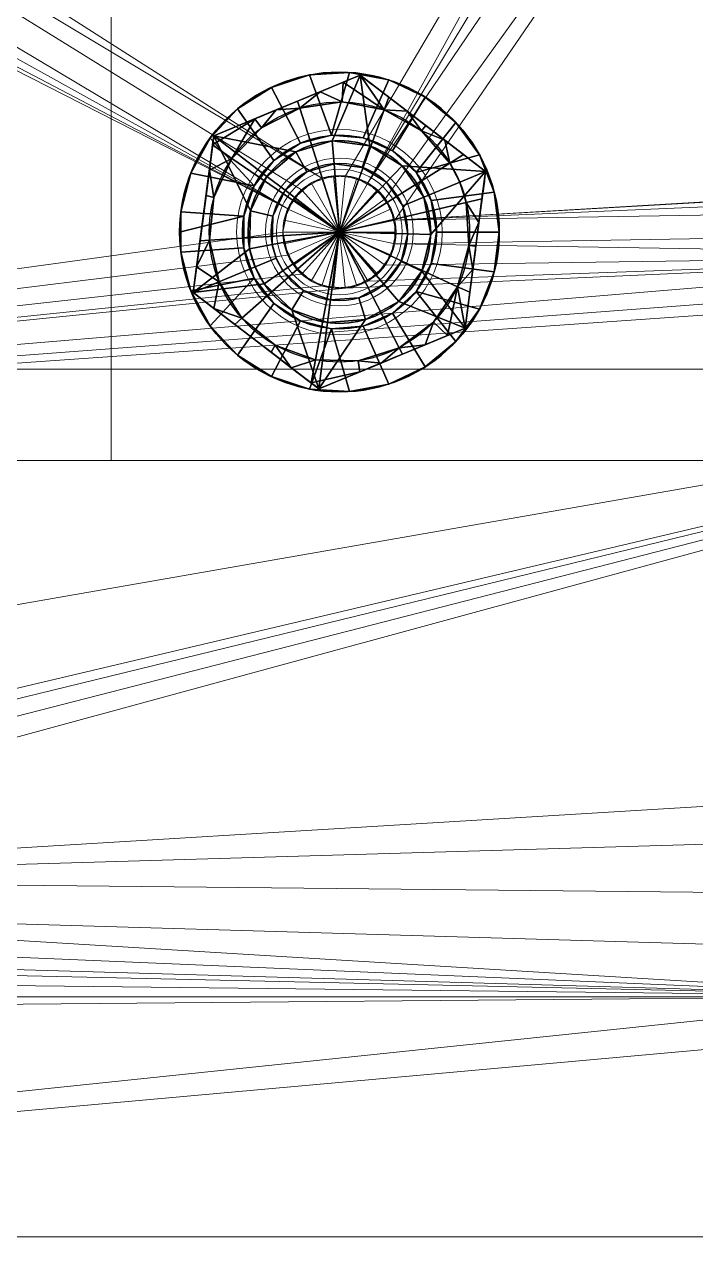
# Model space of a CAD drawing. Header units: millimetres. Extents: x 0 to 1550, y -55 to 90.
# Drawn here: x 1484.7 to 1514.1, y -55 to -1.9 of the extents above; entities that cross this region are included whole.
import ezdxf
from ezdxf.lldxf.tags import DXFTag

# ---------------------------------------------------------------- set-up
doc = ezdxf.new("R2010")
doc.units = ezdxf.units.MM
doc.layers.add('1', color=7, linetype='Continuous', true_color=0xffffff)
tags = doc.linetypes.add('DASHED', pattern=[25.72, 12.86, -12.86]).pattern_tags.tags
tags[6:7] = [DXFTag(74, 4), DXFTag(75, 0), DXFTag(340, '0'), DXFTag(46, 0.0), DXFTag(50, 0.0), DXFTag(44, 0.0), DXFTag(45, 0.0)]
tags[4:5] = [DXFTag(74, 4), DXFTag(75, 0), DXFTag(340, '0'), DXFTag(46, 0.0), DXFTag(50, 0.0), DXFTag(44, 0.0), DXFTag(45, 0.0)]

# ---------------------------------------------------------------- blocks, each defined once
blk = doc.blocks.new('UG_SURFACE_003')
at = {"layer": '1', "color": 30, "linetype": 'Continuous', "lineweight": 18}
for points in [[(94.999999, 79.999998, 144.999996), (19.890739, 81.039555, 144.999996), (74.233793, 46.358146, 144.999996), (75.259179, 46.465918, 144.999996)], [(74.233793, 46.358146, 144.999996), (19.890739, 81.039555, 144.999996), (19.890739, 78.960441, 144.999996)], [(75.259179, 46.465918, 144.999996), (76.23975, 46.147309, 144.999996), (94.999999, 79.999998, 144.999996)], [(95.432274, 77.966318, 144.999996), (94.999999, 79.999998, 144.999996), (76.23975, 46.147309, 144.999996)], [(19.890739, 78.960441, 144.999996), (19.045085, 77.061072, 144.999996), (72.734863, 45.008503, 144.999996), (73.340893, 45.842629, 144.999996)], [(73.340893, 45.842629, 144.999996), (74.233793, 46.358146, 144.999996), (19.890739, 78.960441, 144.999996)], [(76.23975, 46.147309, 144.999996), (96.654348, 76.284274, 144.999996), (95.432274, 77.966318, 144.999996)], [(72.734863, 45.008503, 144.999996), (19.045085, 77.061072, 144.999996), (17.5, 75.66987, 144.999996)], [(98.454915, 75.244717, 144.999996), (96.654348, 76.284274, 144.999996), (76.23975, 46.147309, 144.999996), (77.00596, 45.457415, 144.999996)], [(72.734863, 45.008503, 144.999996), (17.5, 75.66987, 144.999996), (15.522642, 75.027391, 144.999996)], [(0, 34.000002, 144.999996), (72.520502, 44, 144.999996), (72.734863, 45.008503, 144.999996), (13.454915, 75.244717, 144.999996)], [(15.522642, 75.027391, 144.999996), (13.454915, 75.244717, 144.999996), (72.734863, 45.008503, 144.999996)], [(77.00596, 45.457415, 144.999996), (77.425316, 44.515517, 144.999996), (98.454915, 75.244717, 144.999996)], [(100.522645, 75.027391, 144.999996), (98.454915, 75.244717, 144.999996), (77.425316, 44.515517, 144.999996), (110.259175, 46.465918, 144.999996)], [(59.999999, 70), (93.500003, 70), (93.500003, 10.5), (59.999999, 10.5)], [(73.760249, 46.147309, 129.999995), (74.233793, 46.358146, 144.999996), (73.340893, 45.842629, 144.999996)], [(73.760249, 46.147309, 129.999995), (74.250534, 46.306614, 129.999995), (74.233793, 46.358146, 144.999996)], [(74.250534, 46.306614, 129.999995), (73.760249, 46.147309, 129.999995), (75.000003, 44, 128.510162)], [(75.259179, 46.465918, 144.999996), (74.233793, 46.358146, 144.999996), (74.74082, 46.465918, 129.999995)], [(74.233793, 46.358146, 144.999996), (74.250534, 46.306614, 129.999995), (74.74082, 46.465918, 129.999995)], [(75.000003, 44, 128.510162), (74.74082, 46.465918, 129.999995), (74.250534, 46.306614, 129.999995)], [(74.74082, 46.465918, 129.999995), (75.253516, 46.412032, 129.999995), (75.259179, 46.465918, 144.999996)], [(75.253516, 46.412032, 129.999995), (74.74082, 46.465918, 129.999995), (75.000003, 44, 128.510162)], [(75.000003, 44, 128.510162), (75.766206, 46.358146, 129.999995), (75.253516, 46.412032, 129.999995)], [(76.212659, 46.100385, 129.999995), (75.766206, 46.358146, 129.999995), (75.000003, 44, 128.510162)], [(75.259179, 46.465918, 144.999996), (75.253516, 46.412032, 129.999995), (75.766206, 46.358146, 129.999995)], [(76.23975, 46.147309, 144.999996), (75.259179, 46.465918, 144.999996), (75.766206, 46.358146, 129.999995)], [(75.766206, 46.358146, 129.999995), (76.212659, 46.100385, 129.999995), (76.23975, 46.147309, 144.999996)], [(109.233789, 46.358146, 144.999996), (110.259175, 46.465918, 144.999996), (77.425316, 44.515517, 144.999996)], [(108.340889, 45.842629, 144.999996), (109.233789, 46.358146, 144.999996), (77.425316, 44.515517, 144.999996)], [(73.340893, 45.842629, 144.999996), (72.734863, 45.008503, 144.999996), (72.994046, 45.457415, 129.999995)], [(72.994046, 45.457415, 129.999995), (73.377147, 45.802362, 129.999995), (73.340893, 45.842629, 144.999996)], [(73.377147, 45.802362, 129.999995), (72.994046, 45.457415, 129.999995), (75.000003, 44, 128.510162)], [(73.340893, 45.842629, 144.999996), (73.377147, 45.802362, 129.999995), (73.760249, 46.147309, 129.999995)], [(75.000003, 44, 128.510162), (73.760249, 46.147309, 129.999995), (73.377147, 45.802362, 129.999995)], [(75.000003, 44, 128.510162), (76.659106, 45.842629, 129.999995), (76.212659, 46.100385, 129.999995)], [(76.962121, 45.425564, 129.999995), (76.659106, 45.842629, 129.999995), (75.000003, 44, 128.510162)], [(76.23975, 46.147309, 144.999996), (76.212659, 46.100385, 129.999995), (76.659106, 45.842629, 129.999995)], [(76.659106, 45.842629, 129.999995), (77.00596, 45.457415, 144.999996), (76.23975, 46.147309, 144.999996)], [(76.659106, 45.842629, 129.999995), (76.962121, 45.425564, 129.999995), (77.00596, 45.457415, 144.999996)], [(77.425316, 44.515517, 144.999996), (107.734866, 45.008503, 144.999996), (108.340889, 45.842629, 144.999996)], [(72.734863, 45.008503, 144.999996), (72.784364, 44.986464, 129.999995), (72.994046, 45.457415, 129.999995)], [(75.000003, 44, 128.510162), (72.994046, 45.457415, 129.999995), (72.784364, 44.986464, 129.999995)], [(75.000003, 44, 128.510162), (77.265136, 45.008503, 129.999995), (76.962121, 45.425564, 129.999995)], [(77.00596, 45.457415, 144.999996), (76.962121, 45.425564, 129.999995), (77.265136, 45.008503, 129.999995)], [(77.265136, 45.008503, 129.999995), (77.425316, 44.515517, 144.999996), (77.00596, 45.457415, 144.999996)], [(72.734863, 45.008503, 144.999996), (72.520502, 44, 144.999996), (72.574683, 44.515517, 129.999995)], [(72.574683, 44.515517, 129.999995), (72.784364, 44.986464, 129.999995), (72.734863, 45.008503, 144.999996)], [(72.784364, 44.986464, 129.999995), (72.574683, 44.515517, 129.999995), (75.000003, 44, 128.510162)], [(77.37232, 44.504251, 129.999995), (77.265136, 45.008503, 129.999995), (75.000003, 44, 128.510162)], [(77.265136, 45.008503, 129.999995), (77.37232, 44.504251, 129.999995), (77.425316, 44.515517, 144.999996)], [(107.520498, 44, 144.999996), (107.734866, 45.008503, 144.999996), (77.425316, 44.515517, 144.999996), (77.425316, 43.484483, 144.999996)], [(72.520502, 44, 144.999996), (72.520502, 44, 129.999995), (72.574683, 44.515517, 129.999995)], [(75.000003, 44, 128.510162), (72.574683, 44.515517, 129.999995), (72.520502, 44, 129.999995)], [(75.000003, 44, 128.510162), (77.479497, 44, 129.999995), (77.37232, 44.504251, 129.999995)], [(77.425316, 44.515517, 144.999996), (77.37232, 44.504251, 129.999995), (77.479497, 44, 129.999995)], [(77.425316, 43.484483, 144.999996), (77.425316, 44.515517, 144.999996), (77.479497, 44, 129.999995)], [(0, 34.000002, 144.999996), (72.734863, 42.991497, 144.999996), (72.520502, 44, 144.999996)], [(72.574683, 43.484483, 129.999995), (72.520502, 44, 144.999996), (72.734863, 42.991497, 144.999996)], [(72.574683, 43.484483, 129.999995), (72.520502, 44, 129.999995), (72.520502, 44, 144.999996)], [(72.520502, 44, 129.999995), (72.574683, 43.484483, 129.999995), (75.000003, 44, 128.510162)], [(75.000003, 44, 128.510162), (72.574683, 43.484483, 129.999995), (72.784364, 43.013535, 129.999995)], [(72.784364, 43.013535, 129.999995), (72.994046, 42.542588, 129.999995), (75.000003, 44, 128.510162)], [(75.000003, 44, 128.510162), (72.994046, 42.542588, 129.999995), (73.377147, 42.197637, 129.999995)], [(73.377147, 42.197637, 129.999995), (73.760249, 41.85269, 129.999995), (75.000003, 44, 128.510162)], [(75.000003, 44, 128.510162), (73.760249, 41.85269, 129.999995), (74.250534, 41.693386, 129.999995)], [(74.250534, 41.693386, 129.999995), (74.74082, 41.534081, 129.999995), (75.000003, 44, 128.510162)], [(75.000003, 44, 128.510162), (74.74082, 41.534081, 129.999995), (75.253516, 41.587967, 129.999995)], [(75.000003, 44, 128.510162), (75.766206, 41.641854, 129.999995), (76.212659, 41.899614, 129.999995)], [(75.000003, 44, 128.510162), (76.659106, 42.157371, 129.999995), (76.962121, 42.574435, 129.999995)], [(75.000003, 44, 128.510162), (77.265136, 42.991497, 129.999995), (77.37232, 43.495748, 129.999995)], [(77.37232, 43.495748, 129.999995), (77.479497, 44, 129.999995), (75.000003, 44, 128.510162)], [(76.962121, 42.574435, 129.999995), (77.265136, 42.991497, 129.999995), (75.000003, 44, 128.510162)], [(76.212659, 41.899614, 129.999995), (76.659106, 42.157371, 129.999995), (75.000003, 44, 128.510162)], [(75.253516, 41.587967, 129.999995), (75.766206, 41.641854, 129.999995), (75.000003, 44, 128.510162)], [(77.479497, 44, 129.999995), (77.37232, 43.495748, 129.999995), (77.425316, 43.484483, 144.999996)], [(77.425316, 43.484483, 144.999996), (107.734866, 42.991497, 144.999996), (107.520498, 44, 144.999996)], [(72.734863, 42.991497, 144.999996), (72.784364, 43.013535, 129.999995), (72.574683, 43.484483, 129.999995)], [(72.994046, 42.542588, 129.999995), (72.784364, 43.013535, 129.999995), (72.734863, 42.991497, 144.999996)], [(107.734866, 42.991497, 144.999996), (77.425316, 43.484483, 144.999996), (77.00596, 42.542588, 144.999996)], [(77.265136, 42.991497, 129.999995), (77.00596, 42.542588, 144.999996), (77.425316, 43.484483, 144.999996)], [(77.425316, 43.484483, 144.999996), (77.37232, 43.495748, 129.999995), (77.265136, 42.991497, 129.999995)], [(0, 34.000002, 144.999996), (107.734866, 42.991497, 144.999996), (75.259179, 41.534081, 144.999996)], [(73.340893, 42.157371, 144.999996), (72.734863, 42.991497, 144.999996), (0, 34.000002, 144.999996)], [(108.340889, 42.157371, 144.999996), (107.734866, 42.991497, 144.999996), (0, 34.000002, 144.999996)], [(72.734863, 42.991497, 144.999996), (73.340893, 42.157371, 144.999996), (72.994046, 42.542588, 129.999995)], [(73.340893, 42.157371, 144.999996), (73.377147, 42.197637, 129.999995), (72.994046, 42.542588, 129.999995)], [(107.734866, 42.991497, 144.999996), (76.23975, 41.85269, 144.999996), (75.259179, 41.534081, 144.999996)], [(77.00596, 42.542588, 144.999996), (76.23975, 41.85269, 144.999996), (107.734866, 42.991497, 144.999996)], [(76.23975, 41.85269, 144.999996), (77.00596, 42.542588, 144.999996), (76.659106, 42.157371, 129.999995)], [(77.00596, 42.542588, 144.999996), (76.962121, 42.574435, 129.999995), (76.659106, 42.157371, 129.999995)], [(77.265136, 42.991497, 129.999995), (76.962121, 42.574435, 129.999995), (77.00596, 42.542588, 144.999996)], [(0, 34.000002, 144.999996), (74.233793, 41.641854, 144.999996), (73.340893, 42.157371, 144.999996)], [(0, 34.000002, 144.999996), (109.233789, 41.641854, 144.999996), (108.340889, 42.157371, 144.999996)], [(73.760249, 41.85269, 129.999995), (73.377147, 42.197637, 129.999995), (73.340893, 42.157371, 144.999996)], [(73.340893, 42.157371, 144.999996), (74.233793, 41.641854, 144.999996), (73.760249, 41.85269, 129.999995)], [(76.659106, 42.157371, 129.999995), (76.212659, 41.899614, 129.999995), (76.23975, 41.85269, 144.999996)], [(75.259179, 41.534081, 144.999996), (74.233793, 41.641854, 144.999996), (0, 34.000002, 144.999996)], [(110.259175, 41.534081, 144.999996), (109.233789, 41.641854, 144.999996), (0, 34.000002, 144.999996), (119.999997, 34.000002, 144.999996)], [(74.233793, 41.641854, 144.999996), (74.250534, 41.693386, 129.999995), (73.760249, 41.85269, 129.999995)], [(74.74082, 41.534081, 129.999995), (74.250534, 41.693386, 129.999995), (74.233793, 41.641854, 144.999996)], [(74.74082, 41.534081, 129.999995), (74.233793, 41.641854, 144.999996), (75.259179, 41.534081, 144.999996)], [(75.259179, 41.534081, 144.999996), (75.253516, 41.587967, 129.999995), (74.74082, 41.534081, 129.999995)], [(75.766206, 41.641854, 129.999995), (75.253516, 41.587967, 129.999995), (75.259179, 41.534081, 144.999996)], [(75.766206, 41.641854, 129.999995), (75.259179, 41.534081, 144.999996), (76.23975, 41.85269, 144.999996)], [(76.23975, 41.85269, 144.999996), (76.212659, 41.899614, 129.999995), (75.766206, 41.641854, 129.999995)], [(0, 37.999999, 133.000001), (119.999997, 37.999999, 133.000001), (119.999997, 34.000002, 133.000001), (0, 34.000002, 133.000001)], [(0, 37.999999, 12), (119.999997, 37.999999, 12), (119.999997, 37.999999, 133.000001), (0, 37.999999, 133.000001)], [(15.62717, 20.967131, 12), (17.999999, 20.196153, 12), (119.999997, 37.999999, 12), (0, 37.999999, 12)], [(34.07295, 17.853169, 12), (35.313584, 17.983565, 12), (119.999997, 37.999999, 12), (17.999999, 20.196153, 12)], [(35.313584, 17.983565, 12), (36.499999, 17.598076, 12), (119.999997, 37.999999, 12)], [(119.999997, 37.999999, 12), (36.499999, 17.598076, 12), (37.427049, 16.763356, 12)], [(37.427049, 16.763356, 12), (37.934441, 15.623735, 12), (119.999997, 37.999999, 12)], [(100.985214, 19.458869, 12), (103.145897, 20.706339, 12), (119.999997, 37.999999, 12), (37.934441, 15.623735, 12)], [(0, 34.000002, 133.000001), (119.999997, 34.000002, 133.000001), (119.999997, 34.000002, 144.999996), (0, 34.000002, 144.999996)], [(37.934441, 15.623735, 12), (99.518724, 17.44042, 12), (100.985214, 19.458869, 12)], [(37.934441, 15.623735, 12), (98.999999, 15, 12), (99.518724, 17.44042, 12)], [(99.518724, 12.55958, 12), (98.999999, 15, 12), (37.934441, 15.623735, 12), (37.934441, 14.376265, 12)], [(37.934441, 14.376265, 12), (37.427049, 13.236645, 12), (100.985214, 10.541131, 12)], [(37.934441, 14.376265, 12), (100.985214, 10.541131, 12), (99.518724, 12.55958, 12)], [(100.985214, 10.541131, 12), (37.427049, 13.236645, 12), (36.499999, 12.401924, 12)], [(100.985214, 10.541131, 12), (36.499999, 12.401924, 12), (35.313584, 12.016434, 12)], [(19.854102, 11.473289, 12), (100.985214, 10.541131, 12), (35.313584, 12.016434, 12)], [(100.985214, 10.541131, 12), (19.854102, 11.473289, 12), (17.999999, 9.803847, 12)], [(17.999999, 9.803847, 12), (15.62717, 9.032869, 12), (0, 0, 12), (100.985214, 10.541131, 12)], [(103.145897, 9.293661, 12), (100.985214, 10.541131, 12), (0, 0, 12)], [(59.999999, 10.5), (93.500003, 10.5), (93.500003, 0), (59.999999, 0)], [(0, 0, 12), (119.999997, 0, 12), (105.627172, 9.032869, 12), (103.145897, 9.293661, 12)], [(119.999997, 0, 12), (0, 0, 12), (26.5, 0), (59.999999, 0)], [(119.999997, 0, 12), (59.999999, 0), (93.500003, 0)]]:
    blk.add_3dface(points, dxfattribs=at)
blk = doc.blocks.new('uxo_0602-1_BODY')
at = {"layer": '1', "color": 30, "linetype": 'Continuous', "lineweight": 18}
for p, q in [((0, 38, 12), (120, 38, 12)), ((0, 38, 133), (120, 38, 133)), ((0, 34, 145), (120, 34, 145)), ((0, 34, 133), (120, 34, 133)), ((120, 0, 12), (0, 0, 12)), ((0, 0), (120, 0))]:
    blk.add_line(p, q, dxfattribs=at)
at = {"layer": '1', "color": 3, "linetype": 'DASHED', "lineweight": 18, "extrusion": (0, 0, -1)}
for centre in [(-75, 44, -145), (-75, 44, -135)]:
    blk.add_circle(centre, 2.75, dxfattribs=at)
at = {"layer": '1', "color": 30, "linetype": 'Continuous', "lineweight": 18, "extrusion": (0, 0, -1)}
for centre in [(-75, 44, -145), (-75, 44, -130)]:
    blk.add_circle(centre, 2.4795, dxfattribs=at)
at = {"layer": '1', "color": 30, "linetype": 'Continuous', "lineweight": 18}
blk.add_blockref('UG_SURFACE_003', (0, 0), dxfattribs=at)
blk = doc.blocks.new('UG_SURFACE_005')
at = {"layer": '1', "color": 30, "linetype": 'Continuous', "lineweight": 18}
for points in [[(93.500003, 70, 12), (59.999999, 70, 12), (59.999999, 10.5, 12), (93.500003, 10.5, 12)], [(59.999999, 70), (93.500003, 70), (93.500003, 10.5), (59.999999, 10.5)], [(93.500003, 10.5, 12), (59.999999, 10.5, 12), (59.999999, 0, 12), (93.500003, 0, 12)], [(59.999999, 10.5), (93.500003, 10.5), (93.500003, 0), (59.999999, 0)], [(59.999999, 0), (93.500003, 0), (93.500003, 0, 12), (59.999999, 0, 12)]]:
    blk.add_3dface(points, dxfattribs=at)
blk = doc.blocks.new('plohadka_pod_uxo_0602-1')
at = {"layer": '1', "color": 30, "linetype": 'Continuous', "lineweight": 18}
for p, q in [((0, 0), (120, 0)), ((120, 0, 12), (0, 0, 12))]:
    blk.add_line(p, q, dxfattribs=at)
blk.add_blockref('UG_SURFACE_005', (0, 0), dxfattribs=at)
blk = doc.blocks.new('upor_BODY')
at = {"layer": '1', "color": 30, "linetype": 'Continuous', "lineweight": 18}
for p, q in [((0, 0, 55), (0, 20, 55)), ((10, 20, 55), (10, 0, 55)), ((10, 0, 55), (0, 0, 55)), ((0, 0), (0, 0, 55)), ((10, 0), (10, 0, 55))]:
    blk.add_line(p, q, dxfattribs=at)
at = {"layer": '1', "color": 30, "linetype": 'Continuous', "lineweight": 18, "extrusion": (-1, 0, 0)}
for centre in [(-10, 45), (-10, 45, -10)]:
    blk.add_circle(centre, 4.500000000000001, dxfattribs=at)
blk = doc.blocks.new('UG_SURFACE_019')
at = {"layer": '1', "color": 190, "linetype": 'Continuous', "lineweight": 25}
for points in [[(0.439534, 6.986187, 1.5), (-1.311669, 6.876011, 1.5), (-0.350962, 4.235484, 1.5)], [(0.439534, 6.986187, 1.5), (0.439534, 6.986187), (-1.311669, 6.876011), (-1.311669, 6.876011, 1.5)], [(-0.350962, 4.235484), (-1.311669, 6.876011), (0.439534, 6.986187)], [(-0.350962, 4.235484, 1.5), (1.043313, 4.119951, 1.5), (2.163119, 6.657396, 1.5), (0.439534, 6.986187, 1.5)], [(0.439534, 6.986187), (2.163119, 6.657396), (1.043313, 4.119951), (-0.350962, 4.235484)], [(2.163119, 6.657396, 1.5), (2.163119, 6.657396), (0.439534, 6.986187), (0.439534, 6.986187, 1.5)], [(-1.311669, 6.876011, 1.5), (-2.980455, 6.333789, 1.5), (-1.707206, 3.892037, 1.5), (-0.350962, 4.235484, 1.5)], [(-1.311669, 6.876011, 1.5), (-1.311669, 6.876011), (-2.980455, 6.333789), (-2.980455, 6.333789, 1.5)], [(-0.350962, 4.235484), (-1.707206, 3.892037), (-2.980455, 6.333789), (-1.311669, 6.876011)], [(1.043313, 4.119951, 1.5), (2.32453, 3.557957, 1.5), (3.750788, 5.910296, 1.5), (2.163119, 6.657396, 1.5)], [(2.163119, 6.657396), (3.750788, 5.910296), (2.32453, 3.557957), (1.043313, 4.119951)], [(3.750788, 5.910296, 1.5), (3.750788, 5.910296), (2.163119, 6.657396), (2.163119, 6.657396, 1.5)], [(-2.878447, 3.126827, 1.5), (-1.707206, 3.892037, 1.5), (-2.980455, 6.333789, 1.5), (-4.461968, 5.393593, 1.5)], [(-2.980455, 6.333789, 1.5), (-2.980455, 6.333789), (-4.461968, 5.393593), (-4.461968, 5.393593, 1.5)], [(-4.461968, 5.393593), (-2.980455, 6.333789), (-1.707206, 3.892037), (-2.878447, 3.126827)], [(5.10278, 4.79183, 1.5), (3.750788, 5.910296, 1.5), (2.32453, 3.557957, 1.5), (3.353847, 2.610404, 1.5)], [(3.353847, 2.610404), (2.32453, 3.557957), (3.750788, 5.910296), (5.10278, 4.79183)], [(5.10278, 4.79183, 1.5), (5.10278, 4.79183), (3.750788, 5.910296), (3.750788, 5.910296, 1.5)], [(-3.737764, 2.022777, 1.5), (-2.878447, 3.126827, 1.5), (-4.461968, 5.393593, 1.5), (-5.663119, 4.114497, 1.5)], [(-4.461968, 5.393593, 1.5), (-4.461968, 5.393593), (-5.663119, 4.114497), (-5.663119, 4.114497, 1.5)], [(-5.663119, 4.114497), (-4.461968, 5.393593), (-2.878447, 3.126827), (-3.737764, 2.022777)], [(6.134147, 3.372276, 1.5), (5.10278, 4.79183, 1.5), (3.353847, 2.610404, 1.5)], [(3.353847, 2.610404), (5.10278, 4.79183), (6.134147, 3.372276)], [(6.134147, 3.372276, 1.5), (6.134147, 3.372276), (5.10278, 4.79183), (5.10278, 4.79183, 1.5)], [(-5.663119, 4.114497, 1.5), (-6.508436, 2.576872, 1.5), (-3.737764, 2.022777, 1.5)], [(-5.663119, 4.114497, 1.5), (-5.663119, 4.114497), (-6.508436, 2.576872), (-6.508436, 2.576872, 1.5)], [(-3.737764, 2.022777), (-6.508436, 2.576872), (-5.663119, 4.114497)], [(-2.878447, 3.126827, 1.5), (-2.878447, 3.126827), (-1.707206, 3.892037), (-1.707206, 3.892037, 1.5)], [(-1.707206, 3.892037, 1.5), (-1.707206, 3.892037), (-0.350962, 4.235484), (-0.350962, 4.235484, 1.5)], [(-0.350962, 4.235484, 1.5), (-0.350962, 4.235484), (1.043313, 4.119951), (1.043313, 4.119951, 1.5)], [(1.043313, 4.119951, 1.5), (1.043313, 4.119951), (2.32453, 3.557957), (2.32453, 3.557957, 1.5)], [(2.32453, 3.557957, 1.5), (2.32453, 3.557957), (3.353847, 2.610404), (3.353847, 2.610404, 1.5)], [(3.353847, 2.610404, 1.5), (4.019723, 1.379973, 1.5), (6.780082, 1.740829, 1.5), (6.134147, 3.372276, 1.5)], [(6.134147, 3.372276), (6.780082, 1.740829), (4.019723, 1.379973), (3.353847, 2.610404)], [(6.780082, 1.740829, 1.5), (6.780082, 1.740829), (6.134147, 3.372276), (6.134147, 3.372276, 1.5)], [(-3.737764, 2.022777, 1.5), (-3.737764, 2.022777), (-2.878447, 3.126827), (-2.878447, 3.126827, 1.5)], [(-4.192036, 0.699527, 1.5), (-3.737764, 2.022777, 1.5), (-6.508436, 2.576872, 1.5), (-6.944803, 0.877333, 1.5)], [(-6.508436, 2.576872, 1.5), (-6.508436, 2.576872), (-6.944803, 0.877333), (-6.944803, 0.877333, 1.5)], [(-3.737764, 2.022777), (-4.192036, 0.699527), (-6.944803, 0.877333), (-6.508436, 2.576872)], [(3.353847, 2.610404, 1.5), (3.353847, 2.610404), (4.019723, 1.379973), (4.019723, 1.379973, 1.5)], [(-4.192036, 0.699527, 1.5), (-4.192036, 0.699527), (-3.737764, 2.022777), (-3.737764, 2.022777, 1.5)], [(4.019723, 1.379973, 1.5), (4.25, 0, 1.5), (7, 0, 1.5), (6.780082, 1.740829, 1.5)], [(6.780082, 1.740829), (7, 0), (4.25, 0), (4.019723, 1.379973)], [(7, 0, 1.5), (7, 0), (6.780082, 1.740829), (6.780082, 1.740829, 1.5)], [(4.019723, 1.379973, 1.5), (4.019723, 1.379973), (4.25, 0), (4.25, 0, 1.5)], [(-4.192036, 0.699527, 1.5), (-6.944803, 0.877333, 1.5), (-7, 0, 1.5)], [(-7, 0, 1.5), (-6.944803, 0.877333), (-6.944803, -0.877333)], [(-7, 0, 1.5), (-6.944803, 0.877333, 1.5), (-6.944803, 0.877333)], [(-7, 0, 1.5), (-6.944803, -0.877333, 1.5), (-4.192036, -0.699527, 1.5), (-4.192036, 0.699527, 1.5)], [(-6.944803, -0.877333), (-6.944803, 0.877333), (-4.192036, 0.699527), (-4.192036, -0.699527)], [(-4.192036, -0.699527, 1.5), (-4.192036, -0.699527), (-4.192036, 0.699527), (-4.192036, 0.699527, 1.5)], [(-6.944803, -0.877333), (-6.944803, -0.877333, 1.5), (-7, 0, 1.5)], [(6.780082, -1.740829, 1.5), (7, 0, 1.5), (4.25, 0, 1.5), (4.019723, -1.379973, 1.5)], [(7, 0), (6.780082, -1.740829), (4.019723, -1.379973), (4.25, 0)], [(4.25, 0, 1.5), (4.25, 0), (4.019723, -1.379973), (4.019723, -1.379973, 1.5)], [(6.780082, -1.740829, 1.5), (6.780082, -1.740829), (7, 0), (7, 0, 1.5)], [(-6.944803, -0.877333, 1.5), (-6.508436, -2.576872, 1.5), (-3.737764, -2.022777, 1.5), (-4.192036, -0.699527, 1.5)], [(-4.192036, -0.699527), (-3.737764, -2.022777), (-6.508436, -2.576872), (-6.944803, -0.877333)], [(-6.944803, -0.877333, 1.5), (-6.944803, -0.877333), (-6.508436, -2.576872), (-6.508436, -2.576872, 1.5)], [(-3.737764, -2.022777, 1.5), (-3.737764, -2.022777), (-4.192036, -0.699527), (-4.192036, -0.699527, 1.5)], [(6.134147, -3.372276, 1.5), (6.780082, -1.740829, 1.5), (4.019723, -1.379973, 1.5), (3.353847, -2.610404, 1.5)], [(3.353847, -2.610404), (4.019723, -1.379973), (6.780082, -1.740829), (6.134147, -3.372276)], [(4.019723, -1.379973, 1.5), (4.019723, -1.379973), (3.353847, -2.610404), (3.353847, -2.610404, 1.5)], [(-3.737764, -2.022777, 1.5), (-6.508436, -2.576872, 1.5), (-5.663119, -4.114497, 1.5)], [(-5.663119, -4.114497), (-6.508436, -2.576872), (-3.737764, -2.022777)], [(-5.663119, -4.114497, 1.5), (-4.461968, -5.393593, 1.5), (-2.878447, -3.126827, 1.5), (-3.737764, -2.022777, 1.5)], [(-3.737764, -2.022777), (-2.878447, -3.126827), (-4.461968, -5.393593), (-5.663119, -4.114497)], [(-2.878447, -3.126827, 1.5), (-2.878447, -3.126827), (-3.737764, -2.022777), (-3.737764, -2.022777, 1.5)], [(6.134147, -3.372276, 1.5), (6.134147, -3.372276), (6.780082, -1.740829), (6.780082, -1.740829, 1.5)], [(-6.508436, -2.576872, 1.5), (-6.508436, -2.576872), (-5.663119, -4.114497), (-5.663119, -4.114497, 1.5)], [(3.353847, -2.610404, 1.5), (2.32453, -3.557957, 1.5), (3.750788, -5.910296, 1.5), (5.10278, -4.79183, 1.5)], [(5.10278, -4.79183), (3.750788, -5.910296), (2.32453, -3.557957), (3.353847, -2.610404)], [(3.353847, -2.610404, 1.5), (3.353847, -2.610404), (2.32453, -3.557957), (2.32453, -3.557957, 1.5)], [(3.353847, -2.610404, 1.5), (5.10278, -4.79183, 1.5), (6.134147, -3.372276, 1.5)], [(6.134147, -3.372276), (5.10278, -4.79183), (3.353847, -2.610404)], [(-4.461968, -5.393593, 1.5), (-2.980455, -6.333789, 1.5), (-1.707206, -3.892037, 1.5), (-2.878447, -3.126827, 1.5)], [(-2.878447, -3.126827), (-1.707206, -3.892037), (-2.980455, -6.333789), (-4.461968, -5.393593)], [(-1.707206, -3.892037, 1.5), (-1.707206, -3.892037), (-2.878447, -3.126827), (-2.878447, -3.126827, 1.5)], [(2.163119, -6.657396, 1.5), (3.750788, -5.910296, 1.5), (2.32453, -3.557957, 1.5), (1.043313, -4.119951, 1.5)], [(1.043313, -4.119951), (2.32453, -3.557957), (3.750788, -5.910296), (2.163119, -6.657396)], [(2.32453, -3.557957, 1.5), (2.32453, -3.557957), (1.043313, -4.119951), (1.043313, -4.119951, 1.5)], [(5.10278, -4.79183, 1.5), (5.10278, -4.79183), (6.134147, -3.372276), (6.134147, -3.372276, 1.5)], [(-5.663119, -4.114497, 1.5), (-5.663119, -4.114497), (-4.461968, -5.393593), (-4.461968, -5.393593, 1.5)], [(-2.980455, -6.333789, 1.5), (-1.311669, -6.876011, 1.5), (-0.350962, -4.235484, 1.5), (-1.707206, -3.892037, 1.5)], [(-1.311669, -6.876011), (-2.980455, -6.333789), (-1.707206, -3.892037), (-0.350962, -4.235484)], [(-0.350962, -4.235484, 1.5), (-0.350962, -4.235484), (-1.707206, -3.892037), (-1.707206, -3.892037, 1.5)], [(-0.350962, -4.235484, 1.5), (-1.311669, -6.876011, 1.5), (0.439534, -6.986187, 1.5)], [(0.439534, -6.986187), (-1.311669, -6.876011), (-0.350962, -4.235484)], [(0.439534, -6.986187, 1.5), (2.163119, -6.657396, 1.5), (1.043313, -4.119951, 1.5), (-0.350962, -4.235484, 1.5)], [(-0.350962, -4.235484), (1.043313, -4.119951), (2.163119, -6.657396), (0.439534, -6.986187)], [(1.043313, -4.119951, 1.5), (1.043313, -4.119951), (-0.350962, -4.235484), (-0.350962, -4.235484, 1.5)], [(3.750788, -5.910296, 1.5), (3.750788, -5.910296), (5.10278, -4.79183), (5.10278, -4.79183, 1.5)], [(-4.461968, -5.393593, 1.5), (-4.461968, -5.393593), (-2.980455, -6.333789), (-2.980455, -6.333789, 1.5)], [(-2.980455, -6.333789, 1.5), (-2.980455, -6.333789), (-1.311669, -6.876011), (-1.311669, -6.876011, 1.5)], [(2.163119, -6.657396, 1.5), (2.163119, -6.657396), (3.750788, -5.910296), (3.750788, -5.910296, 1.5)], [(-1.311669, -6.876011, 1.5), (-1.311669, -6.876011), (0.439534, -6.986187), (0.439534, -6.986187, 1.5)], [(0.439534, -6.986187, 1.5), (0.439534, -6.986187), (2.163119, -6.657396), (2.163119, -6.657396, 1.5)]]:
    blk.add_3dface(points, dxfattribs=at)
blk = doc.blocks.new('1143_1_5-8-14_BODY')
at = {"layer": '1', "color": 190, "linetype": 'Continuous', "lineweight": 25, "extrusion": (0, 0, -1)}
blk.add_circle((0, 0, -1.5), 7, dxfattribs=at)
at = {"layer": '1', "color": 190, "linetype": 'Continuous', "lineweight": 25}
for centre, radius in [((0, 0), 7), ((0, 0, 1.5), 4.25), ((0, 0), 4.25)]:
    blk.add_circle(centre, radius, dxfattribs=at)
blk.add_blockref('UG_SURFACE_019', (0, 0), dxfattribs=at)
blk = doc.blocks.new('UG_SURFACE_020')
at = {"layer": '1', "color": 251, "linetype": 'Continuous', "lineweight": 25}
for points in [[(-3.654182, 1.626947), (-2.676522, 2.972579), (-3.464102, 6), (-6.928203, 0)], [(-6.928203, 0), (-3.464102, 6), (-4.764903, 3.746946, -4.791187), (-5.278847, 2.856769, -4.825479)], [(-3.464102, 6), (-3.464102, 6, -4.290896), (-4.257825, 4.625231, -4.661303), (-4.764903, 3.746946, -4.791187)], [(-3.860505, 4.193626, -5), (-4.257825, 4.625231, -4.661303), (-3.464102, 6, -4.290896)], [(-3.464102, 6, -4.290896), (-2.663927, 6, -4.467973), (-3.860505, 4.193626, -5)], [(-2.663927, 6, -4.467973), (-2.289664, 5.219908, -5), (-3.860505, 4.193626, -5)], [(-3.464102, 6), (-2.676522, 2.972579), (-1.236068, 3.804226)], [(-1.236068, 3.804226), (0.418114, 3.978088), (3.464102, 6), (-3.464102, 6)], [(-3.464102, 6), (3.464102, 6), (0.510447, 6, -4.814282), (-0.497174, 6, -4.814923)], [(-0.497174, 6, -4.814923), (-1.568555, 6, -4.710377), (-2.663927, 6, -4.467973), (-3.464102, 6)], [(-2.663927, 6, -4.467973), (-3.464102, 6, -4.290896), (-3.464102, 6)], [(-2.289664, 5.219908, -5), (-2.663927, 6, -4.467973), (-1.568555, 6, -4.710377)], [(-0.470702, 5.680532, -5), (-2.289664, 5.219908, -5), (-1.568555, 6, -4.710377)], [(-1.568555, 6, -4.710377), (-0.497174, 6, -4.814923), (-0.470702, 5.680532, -5)], [(-0.470702, 5.680532, -5), (-0.497174, 6, -4.814923), (0.510447, 6, -4.814282)], [(0.510447, 6, -4.814282), (1.399267, 5.525582, -5), (-0.470702, 5.680532, -5)], [(3.464102, 6), (0.418114, 3.978088), (2, 3.464102)], [(3.464102, 6), (3.464102, 6, -4.290896), (1.519406, 6, -4.717448), (0.510447, 6, -4.814282)], [(0.510447, 6, -4.814282), (1.519406, 6, -4.717448), (1.399267, 5.525582, -5)], [(3.117604, 4.771849, -5), (1.399267, 5.525582, -5), (1.519406, 6, -4.717448)], [(1.519406, 6, -4.717448), (3.464102, 6, -4.290896), (3.668451, 5.646056, -4.387287)], [(1.519406, 6, -4.717448), (3.668451, 5.646056, -4.387287), (3.117604, 4.771849, -5)], [(2, 3.464102), (3.236068, 2.351141), (3.464102, 6)], [(6.928203, 0), (3.464102, 6), (3.236068, 2.351141), (3.91259, 0.831647)], [(3.464102, 6), (6.928203, 0), (5.782154, 1.985016, -4.761327), (4.780149, 3.720539, -4.793648)], [(4.780149, 3.720539, -4.793648), (4.225024, 4.682044, -4.649818), (3.464102, 6)], [(4.225024, 4.682044, -4.649818), (3.668451, 5.646056, -4.387287), (3.464102, 6)], [(3.668451, 5.646056, -4.387287), (3.464102, 6, -4.290896), (3.464102, 6)], [(-3.860505, 4.193626, -5), (-2.289664, 5.219908, -5), (-0.470702, 5.680532, -5), (0, 0, -5)], [(-0.470702, 5.680532, -5), (1.399267, 5.525582, -5), (3.117604, 4.771849, -5), (0, 0, -5)], [(3.117604, 4.771849, -5), (3.668451, 5.646056, -4.387287), (4.225024, 4.682044, -4.649818)], [(-4.764903, 3.746946, -4.791187), (-4.257825, 4.625231, -4.661303), (-3.860505, 4.193626, -5)], [(3.117604, 4.771849, -5), (4.498101, 3.501012, -5), (5.391158, 1.850787, -5), (0, 0, -5)], [(4.498101, 3.501012, -5), (3.117604, 4.771849, -5), (4.225024, 4.682044, -4.649818)], [(4.225024, 4.682044, -4.649818), (4.780149, 3.720539, -4.793648), (4.498101, 3.501012, -5)], [(0, 0, -5), (-5.622259, 0.938189, -5), (-5.013, 2.7129, -5), (-3.860505, 4.193626, -5)], [(-5.013, 2.7129, -5), (-5.278847, 2.856769, -4.825479), (-4.764903, 3.746946, -4.791187)], [(-4.764903, 3.746946, -4.791187), (-3.860505, 4.193626, -5), (-5.013, 2.7129, -5)], [(-1.236068, 3.804226, 18.999999), (-2.676522, 2.972579, 18.999999), (-2.007392, 2.229434, 20), (-0.927051, 2.85317, 20)], [(-2.676522, 2.972579), (-2.676522, 2.972579, 18.999999), (-1.236068, 3.804226, 18.999999), (-1.236068, 3.804226)], [(0.418114, 3.978088, 18.999999), (-1.236068, 3.804226, 18.999999), (-0.927051, 2.85317, 20), (0.313585, 2.983566, 20)], [(-1.236068, 3.804226), (-1.236068, 3.804226, 18.999999), (0.418114, 3.978088, 18.999999), (0.418114, 3.978088)], [(2, 3.464102, 18.999999), (0.418114, 3.978088, 18.999999), (0.313585, 2.983566, 20), (1.5, 2.598076, 20)], [(0.418114, 3.978088), (0.418114, 3.978088, 18.999999), (2, 3.464102, 18.999999), (2, 3.464102)], [(5.782154, 1.985016, -4.761327), (5.391158, 1.850787, -5), (4.498101, 3.501012, -5), (4.780149, 3.720539, -4.793648)], [(3.236068, 2.351141, 18.999999), (2, 3.464102, 18.999999), (1.5, 2.598076, 20), (2.427051, 1.763356, 20)], [(2, 3.464102), (2, 3.464102, 18.999999), (3.236068, 2.351141, 18.999999), (3.236068, 2.351141)], [(-5.278847, 2.856769, -4.825479), (-5.803055, 1.948814, -4.75662), (-6.928203, 0)], [(-5.803055, 1.948814, -4.75662), (-5.278847, 2.856769, -4.825479), (-5.013, 2.7129, -5)], [(-5.013, 2.7129, -5), (-5.622259, 0.938189, -5), (-5.803055, 1.948814, -4.75662)], [(-2.676522, 2.972579, 18.999999), (-3.654182, 1.626947, 18.999999), (-2.740636, 1.22021, 20), (-2.007392, 2.229434, 20)], [(-3.654182, 1.626947), (-3.654182, 1.626947, 18.999999), (-2.676522, 2.972579, 18.999999), (-2.676522, 2.972579)], [(-0.927051, 2.85317, 20), (-2.007392, 2.229434, 20), (-2.740636, 1.22021, 20), (0, 0, 20)], [(1.5, 2.598076, 20), (0.313585, 2.983566, 20), (-0.927051, 2.85317, 20), (0, 0, 20)], [(0, 0, 20), (2.934443, 0.623735, 20), (2.427051, 1.763356, 20), (1.5, 2.598076, 20)], [(3.91259, 0.831647, 18.999999), (3.236068, 2.351141, 18.999999), (2.427051, 1.763356, 20), (2.934443, 0.623735, 20)], [(3.236068, 2.351141), (3.236068, 2.351141, 18.999999), (3.91259, 0.831647, 18.999999), (3.91259, 0.831647)], [(-5.803055, 1.948814, -4.75662), (-6.319377, 1.054518, -4.591953), (-6.928203, 0)], [(-6.928203, 0), (-4, 0), (-3.654182, 1.626947)], [(-5.622259, 0.938189, -5), (-6.319377, 1.054518, -4.591953), (-5.803055, 1.948814, -4.75662)], [(-3.654182, 1.626947, 18.999999), (-4, 0, 18.999999), (-3, 0, 20), (-2.740636, 1.22021, 20)], [(-4, 0), (-4, 0, 18.999999), (-3.654182, 1.626947, 18.999999), (-3.654182, 1.626947)], [(5.391158, 1.850787, -5), (5.7, 0, -5), (5.391158, -1.850787, -5), (0, 0, -5)], [(5.391158, 1.850787, -5), (5.782154, 1.985016, -4.761327), (6.358746, 0.98633, -4.57577)], [(6.358746, 0.98633, -4.57577), (5.7, 0, -5), (5.391158, 1.850787, -5)], [(6.928203, 0), (6.358746, 0.98633, -4.57577), (5.782154, 1.985016, -4.761327)], [(-2.740636, 1.22021, 20), (-3, 0, 20), (-2.740636, -1.22021, 20), (0, 0, 20)], [(-6.319377, 1.054518, -4.591953), (-6.928203, 0, -4.290896), (-6.928203, 0)], [(-6.928203, 0, -4.290896), (-6.319377, 1.054518, -4.591953), (-5.622259, 0.938189, -5), (-5.7, 0, -5)], [(-5.622259, -0.938189, -5), (-5.7, 0, -5), (-5.622259, 0.938189, -5), (0, 0, -5)], [(2.934443, -0.623735, 20), (3, 0, 20), (2.934443, 0.623735, 20), (0, 0, 20)], [(4, 0, 18.999999), (3.91259, 0.831647, 18.999999), (2.934443, 0.623735, 20), (3, 0, 20)], [(4, 0), (3.91259, 0.831647), (3.91259, 0.831647, 18.999999), (4, 0, 18.999999)], [(3.91259, 0.831647), (4, 0), (6.928203, 0)], [(6.358746, 0.98633, -4.57577), (6.928203, 0, -4.290896), (5.7, 0, -5)], [(6.928203, 0), (6.928203, 0, -4.290896), (6.358746, 0.98633, -4.57577)], [(-6.928203, 0), (-3.654182, -1.626947), (-4, 0)], [(-2.676522, -2.972579), (-3.654182, -1.626947), (-6.928203, 0), (-3.464102, -6)], [(-6.928203, 0), (-5.802561, -1.94967, -4.756733), (-5.278847, -2.856769, -4.825479)], [(-5.278847, -2.856769, -4.825479), (-4.765008, -3.746764, -4.791204), (-3.464102, -6), (-6.928203, 0)], [(-6.928203, 0), (-6.319377, -1.054518, -4.591953), (-5.802561, -1.94967, -4.756733)], [(-6.928203, 0), (-6.928203, 0, -4.290896), (-6.319377, -1.054518, -4.591953)], [(-5.7, 0, -5), (-5.622259, -0.938189, -5), (-6.319377, -1.054518, -4.591953), (-6.928203, 0, -4.290896)], [(-3.860505, -4.193626, -5), (-5.013, -2.7129, -5), (-5.622259, -0.938189, -5), (0, 0, -5)], [(-4, 0, 18.999999), (-3.654182, -1.626947, 18.999999), (-2.740636, -1.22021, 20), (-3, 0, 20)], [(-3.654182, -1.626947), (-3.654182, -1.626947, 18.999999), (-4, 0, 18.999999), (-4, 0)], [(-0.470702, -5.680532, -5), (-2.289664, -5.219908, -5), (-3.860505, -4.193626, -5), (0, 0, -5)], [(-2.740636, -1.22021, 20), (-2.007392, -2.229434, 20), (-0.927051, -2.85317, 20), (0, 0, 20)], [(-0.927051, -2.85317, 20), (0.313585, -2.983566, 20), (1.5, -2.598076, 20), (0, 0, 20)], [(3.117604, -4.771849, -5), (1.399267, -5.525582, -5), (-0.470702, -5.680532, -5), (0, 0, -5)], [(1.5, -2.598076, 20), (2.427051, -1.763356, 20), (2.934443, -0.623735, 20), (0, 0, 20)], [(5.391158, -1.850787, -5), (4.498101, -3.501012, -5), (3.117604, -4.771849, -5), (0, 0, -5)], [(3, 0, 20), (2.934443, -0.623735, 20), (3.91259, -0.831647, 18.999999), (4, 0, 18.999999)], [(3.91259, -0.831647), (3.236068, -2.351141), (3.464102, -6), (6.928203, 0)], [(4.780149, -3.720539, -4.793648), (5.782154, -1.985016, -4.761327), (6.928203, 0), (3.464102, -6)], [(4, 0, 18.999999), (3.91259, -0.831647, 18.999999), (3.91259, -0.831647), (4, 0)], [(6.928203, 0), (4, 0), (3.91259, -0.831647)], [(5.391158, -1.850787, -5), (5.7, 0, -5), (6.359273, -0.985416, -4.57555)], [(5.7, 0, -5), (6.928203, 0, -4.290896), (6.359273, -0.985416, -4.57555)], [(5.782154, -1.985016, -4.761327), (6.359273, -0.985416, -4.57555), (6.928203, 0)], [(6.359273, -0.985416, -4.57555), (6.928203, 0, -4.290896), (6.928203, 0)], [(-5.802561, -1.94967, -4.756733), (-6.319377, -1.054518, -4.591953), (-5.622259, -0.938189, -5)], [(-5.802561, -1.94967, -4.756733), (-5.622259, -0.938189, -5), (-5.013, -2.7129, -5)], [(3.236068, -2.351141, 18.999999), (3.91259, -0.831647, 18.999999), (2.934443, -0.623735, 20), (2.427051, -1.763356, 20)], [(3.91259, -0.831647), (3.91259, -0.831647, 18.999999), (3.236068, -2.351141, 18.999999), (3.236068, -2.351141)], [(6.359273, -0.985416, -4.57555), (5.782154, -1.985016, -4.761327), (5.391158, -1.850787, -5)], [(-3.654182, -1.626947, 18.999999), (-2.676522, -2.972579, 18.999999), (-2.007392, -2.229434, 20), (-2.740636, -1.22021, 20)], [(-5.013, -2.7129, -5), (-5.278847, -2.856769, -4.825479), (-5.802561, -1.94967, -4.756733)], [(-2.676522, -2.972579), (-2.676522, -2.972579, 18.999999), (-3.654182, -1.626947, 18.999999), (-3.654182, -1.626947)], [(2, -3.464102, 18.999999), (3.236068, -2.351141, 18.999999), (2.427051, -1.763356, 20), (1.5, -2.598076, 20)], [(4.780149, -3.720539, -4.793648), (4.498101, -3.501012, -5), (5.391158, -1.850787, -5), (5.782154, -1.985016, -4.761327)], [(-2.676522, -2.972579, 18.999999), (-1.236068, -3.804226, 18.999999), (-0.927051, -2.85317, 20), (-2.007392, -2.229434, 20)], [(0.418114, -3.978088, 18.999999), (2, -3.464102, 18.999999), (1.5, -2.598076, 20), (0.313585, -2.983566, 20)], [(3.236068, -2.351141), (3.236068, -2.351141, 18.999999), (2, -3.464102, 18.999999), (2, -3.464102)], [(3.464102, -6), (3.236068, -2.351141), (2, -3.464102)], [(-4.765008, -3.746764, -4.791204), (-5.278847, -2.856769, -4.825479), (-5.013, -2.7129, -5)], [(-5.013, -2.7129, -5), (-3.860505, -4.193626, -5), (-4.765008, -3.746764, -4.791204)], [(-3.464102, -6), (-1.236068, -3.804226), (-2.676522, -2.972579)], [(-1.236068, -3.804226), (-1.236068, -3.804226, 18.999999), (-2.676522, -2.972579, 18.999999), (-2.676522, -2.972579)], [(-1.236068, -3.804226, 18.999999), (0.418114, -3.978088, 18.999999), (0.313585, -2.983566, 20), (-0.927051, -2.85317, 20)], [(2, -3.464102), (2, -3.464102, 18.999999), (0.418114, -3.978088, 18.999999), (0.418114, -3.978088)], [(2, -3.464102), (0.418114, -3.978088), (3.464102, -6)], [(4.225547, -4.681138, -4.650004), (3.117604, -4.771849, -5), (4.498101, -3.501012, -5)], [(4.498101, -3.501012, -5), (4.780149, -3.720539, -4.793648), (4.225547, -4.681138, -4.650004)], [(-4.765008, -3.746764, -4.791204), (-4.257825, -4.625231, -4.661303), (-3.464102, -6, -4.290896), (-3.464102, -6)], [(-3.860505, -4.193626, -5), (-4.257825, -4.625231, -4.661303), (-4.765008, -3.746764, -4.791204)], [(-3.464102, -6, -4.290896), (-4.257825, -4.625231, -4.661303), (-3.860505, -4.193626, -5)], [(-3.860505, -4.193626, -5), (-2.631844, -6, -4.50819), (-3.464102, -6, -4.290896)], [(-3.860505, -4.193626, -5), (-2.289664, -5.219908, -5), (-2.631844, -6, -4.50819)], [(-3.464102, -6), (3.464102, -6), (0.418114, -3.978088), (-1.236068, -3.804226)], [(0.418114, -3.978088), (0.418114, -3.978088, 18.999999), (-1.236068, -3.804226, 18.999999), (-1.236068, -3.804226)], [(3.464102, -6), (4.225547, -4.681138, -4.650004), (4.780149, -3.720539, -4.793648)], [(1.519406, -6, -4.717448), (1.399267, -5.525582, -5), (3.117604, -4.771849, -5), (3.677975, -5.62956, -4.408481)], [(4.225547, -4.681138, -4.650004), (3.677975, -5.62956, -4.408481), (3.117604, -4.771849, -5)], [(3.464102, -6), (3.677975, -5.62956, -4.408481), (4.225547, -4.681138, -4.650004)], [(-1.568555, -6, -4.710377), (-2.631844, -6, -4.50819), (-2.289664, -5.219908, -5)], [(-1.568555, -6, -4.710377), (-2.289664, -5.219908, -5), (-0.470702, -5.680532, -5)], [(-0.470702, -5.680532, -5), (-0.497174, -6, -4.814923), (-1.568555, -6, -4.710377)], [(0.510447, -6, -4.814282), (-0.497174, -6, -4.814923), (-0.470702, -5.680532, -5)], [(-0.470702, -5.680532, -5), (1.399267, -5.525582, -5), (0.510447, -6, -4.814282)], [(1.399267, -5.525582, -5), (1.519406, -6, -4.717448), (0.510447, -6, -4.814282)], [(3.677975, -5.62956, -4.408481), (3.464102, -6, -4.290896), (1.519406, -6, -4.717448)], [(3.464102, -6), (3.464102, -6, -4.290896), (3.677975, -5.62956, -4.408481)], [(-3.464102, -6), (-1.568555, -6, -4.710377), (-0.497174, -6, -4.814923)], [(-0.497174, -6, -4.814923), (0.510447, -6, -4.814282), (3.464102, -6), (-3.464102, -6)], [(-3.464102, -6), (-2.631844, -6, -4.50819), (-1.568555, -6, -4.710377)], [(-3.464102, -6), (-3.464102, -6, -4.290896), (-2.631844, -6, -4.50819)], [(0.510447, -6, -4.814282), (1.519406, -6, -4.717448), (3.464102, -6, -4.290896), (3.464102, -6)]]:
    blk.add_3dface(points, dxfattribs=at)
blk = doc.blocks.new('1009-m08x020_BODY')
at = {"layer": '1', "color": 251, "linetype": 'Continuous', "lineweight": 25}
for p, q in [((-3.464102, 6), (-6.928203, 0)), ((3.464102, 6), (-3.464102, 6)), ((-3.464102, 6, -4.290897), (-3.464102, 6)), ((3.464102, 6, -4.290897), (3.464102, 6)), ((6.928203, 0), (3.464102, 6)), ((-6.928203, 0, -4.290897), (-6.928203, 0)), ((-6.928203, 0), (-3.464102, -6)), ((3.464102, -6), (6.928203, 0)), ((6.928203, 0, -4.290897), (6.928203, 0)), ((-3.464102, -6, -4.290897), (-3.464102, -6)), ((-3.464102, -6), (3.464102, -6)), ((3.464102, -6, -4.290897), (3.464102, -6))]:
    blk.add_line(p, q, dxfattribs=at)
at = {"layer": '1', "color": 251, "linetype": 'Continuous', "lineweight": 25, "extrusion": (0, 0, -1)}
for centre, radius in [((0, 0, 5), 5.699999999999999), ((0, 0, -19), 4)]:
    blk.add_circle(centre, radius, dxfattribs=at)
at = {"layer": '1', "color": 251, "linetype": 'Continuous', "lineweight": 25}
for centre, radius in [((0, 0), 4), ((0, 0, 20), 3)]:
    blk.add_circle(centre, radius, dxfattribs=at)
at = {"layer": '1', "color": 4, "linetype": 'DASHED', "lineweight": 13, "extrusion": (0, 0, -1)}
for centre in [(0, 0), (0, 0, -19)]:
    blk.add_circle(centre, 3.234, dxfattribs=at)
at = {"layer": '1', "color": 251, "linetype": 'Continuous', "lineweight": 25, "extrusion": (-0.8660254037844385, 0.5000000000000001, 9.565482426704285e-16)}
blk.add_open_spline([(-3.464101615137714, 6.000000000000072, -4.290896534381441), (-4.029723414941255, 5.020314304871787, -4.617458432757543), (-4.603819263078151, 4.025951127484332, -4.826042584275072), (-5.340099316002285, 2.750676667220236, -4.826980368763441), (-5.488047927849361, 2.494422154591814, -4.814454262373411), (-5.780705937127993, 1.987523613279262, -4.765609221598148), (-5.926053767019154, 1.735773787137891, -4.729339843540883), (-6.359509534234146, 0.9850063754877796, -4.589287142881745), (-6.645039832180736, 0.4904533923440011, -4.454380998495838), (-6.928203230275535, -4.07e-14, -4.290896534381157)], degree=3, knots=[0, 0, 0, 0, 0.5000000000000003, 0.5000000000000003, 0.6250000000000003, 0.6250000000000003, 0.7500000000000002, 0.7500000000000002, 1, 1, 1, 1], dxfattribs=at)
at = {"layer": '1', "color": 251, "linetype": 'Continuous', "lineweight": 25, "extrusion": (-3.186647393372684e-30, 1, 1.657155084670769e-15)}
blk.add_open_spline([(3.464101615137746, 6, -4.290896534380866), (2.904079964340976, 6.000000000000001, -4.452560859800633), (2.336868957949077, 6.000000000000001, -4.587146690170828), (1.180830357097146, 6.000000000000001, -4.774900111787226), (0.5871612964605036, 5.999999999999999, -4.826727385037528), (-0.5847682507896849, 6.000000000000001, -4.826862315686479), (-1.166555075587546, 6.000000000000001, -4.776518143736951), (-2.323022000450192, 6.000000000000001, -4.590079197265939), (-2.900119457352658, 5.999999999999999, -4.453704159688566), (-3.464101615137762, 6, -4.290896534380879)], degree=3, knots=[0, 0, 0, 0, 0.25, 0.25, 0.5, 0.5, 0.75, 0.75, 1, 1, 1, 1], dxfattribs=at)
at = {"layer": '1', "color": 251, "linetype": 'Continuous', "lineweight": 25, "extrusion": (-0.866025403784438, -0.5000000000000012, 3.347918849346495e-15)}
blk.add_open_spline([(6.928203230275557, -7.27e-14, -4.290896534381439), (6.362581430472015, 0.9796856951282127, -4.617458432757542), (5.788485582335114, 1.974048872515667, -4.826042584275072), (5.052205529410978, 3.249323332779765, -4.826980368763441), (4.904256917563902, 3.505577845408187, -4.814454262373412), (4.611598908285274, 4.012476386720738, -4.765609221598152), (4.466251078394108, 4.264226212862112, -4.729339843540883), (4.032795311179116, 5.014993624512221, -4.589287142881744), (3.747265013232522, 5.509546607656, -4.45438099849584), (3.464101615137725, 6.000000000000043, -4.290896534381159)], degree=3, knots=[0, 0, 0, 0, 0.4999999999999994, 0.4999999999999994, 0.6249999999999996, 0.6249999999999996, 0.7499999999999998, 0.7499999999999998, 1, 1, 1, 1], dxfattribs=at)
at = {"layer": '1', "color": 251, "linetype": 'Continuous', "lineweight": 25, "extrusion": (-0.8660254037844386, -0.5000000000000004, -1.43482236400564e-15)}
blk.add_open_spline([(-6.928203230275552, 7.49e-14, -4.290896534381441), (-6.362581430472011, -0.9796856951282109, -4.617458432757544), (-5.788485582335111, -1.974048872515666, -4.826042584275074), (-5.052205529410977, -3.249323332779765, -4.826980368763443), (-4.904256917563902, -3.505577845408186, -4.814454262373413), (-4.611598908285272, -4.012476386720738, -4.765609221598148), (-4.466251078394108, -4.264226212862111, -4.729339843540882), (-4.032795311179117, -5.014993624512222, -4.589287142881745), (-3.747265013232524, -5.509546607656, -4.454380998495841), (-3.464101615137726, -6.000000000000043, -4.290896534381159)], degree=3, knots=[0, 0, 0, 0, 0.5000000000000001, 0.5000000000000001, 0.6250000000000001, 0.6250000000000001, 0.7499999999999999, 0.7499999999999999, 1, 1, 1, 1], dxfattribs=at)
at = {"layer": '1', "color": 251, "linetype": 'Continuous', "lineweight": 25, "extrusion": (-0.866025403784438, 0.5000000000000009, 0)}
blk.add_open_spline([(3.464101615137711, -6.000000000000072, -4.290896534381443), (4.029723414941253, -5.020314304871787, -4.617458432757545), (4.603819263078155, -4.025951127484334, -4.826042584275074), (5.340099316002286, -2.750676667220236, -4.82698036876344), (5.488047927849363, -2.494422154591814, -4.81445426237341), (5.780705937127994, -1.987523613279263, -4.765609221598146), (5.926053767019155, -1.73577378713789, -4.729339843540878), (6.359509534234149, -0.9850063754877791, -4.589287142881742), (6.64503983218074, -0.4904533923440006, -4.454380998495838), (6.928203230275539, 4.04e-14, -4.290896534381154)], degree=3, knots=[0, 0, 0, 0, 0.5, 0.5, 0.625, 0.625, 0.75, 0.75, 1, 1, 1, 1], dxfattribs=at)
at = {"layer": '1', "color": 251, "linetype": 'Continuous', "lineweight": 25, "extrusion": (8.072840063210762e-30, 1, -3.314310169341523e-15)}
blk.add_open_spline([(-3.464101615137757, -6, -4.29089653438088), (-2.900119457352653, -6.000000000000001, -4.453704159688571), (-2.323022000450186, -6.000000000000001, -4.590079197265939), (-1.16655507558754, -6.000000000000001, -4.776518143736955), (-0.5847682507896784, -6.000000000000002, -4.826862315686481), (0.5871612964605117, -6.000000000000002, -4.82672738503753), (1.180830357097153, -6, -4.774900111787227), (2.336868957949084, -6.000000000000001, -4.587146690170826), (2.904079964340983, -6.000000000000001, -4.452560859800633), (3.464101615137753, -6, -4.290896534380863)], degree=3, knots=[0, 0, 0, 0, 0.2499999999999999, 0.2499999999999999, 0.4999999999999999, 0.4999999999999999, 0.7499999999999999, 0.7499999999999999, 1, 1, 1, 1], dxfattribs=at)
at = {"layer": '1', "color": 251, "linetype": 'Continuous', "lineweight": 25}
blk.add_blockref('UG_SURFACE_020', (0, 0), dxfattribs=at)

msp = doc.modelspace()

# ---------------------------------------------------------------- block references
at = {"layer": '1', "color": 3, "linetype": 'Continuous', "lineweight": 18}
for name, p in [('uxo_0602-1_BODY', (1423.5, -55, -145)), ('plohadka_pod_uxo_0602-1', (1423.5, -55, -157)), ('1143_1_5-8-14_BODY', (1498.5, -11, 10))]:
    msp.add_blockref(name, p, dxfattribs=at)
at = {"layer": '1', "color": 70, "linetype": 'Continuous', "lineweight": 18, "extrusion": (-1, 0, 0), "rotation": 90}
msp.add_blockref('upor_BODY', (21, 0, -1543.5), dxfattribs=at)
at = {"layer": '1', "color": 3, "linetype": 'Continuous', "lineweight": 18, "extrusion": (0, 0, -1), "rotation": 337.477326}
msp.add_blockref('1009-m08x020_BODY', (-1498.5, -11, -11.5), dxfattribs=at)

doc.saveas('drawing.dxf')
